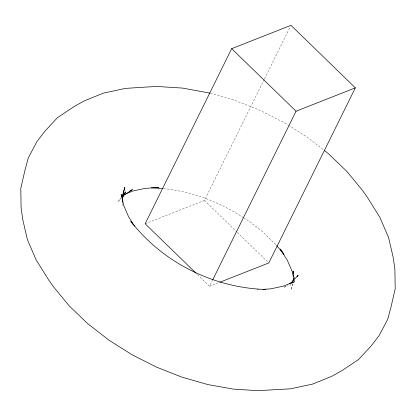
<?xml version="1.0" encoding="UTF-8"?>
<svg xmlns="http://www.w3.org/2000/svg" width="416" height="416" viewBox="0 0 416 416"><rect width="100%" height="100%" fill="white"/><g stroke="black" fill="none" stroke-linecap="round" stroke-linejoin="round"><path stroke-width="0.31" stroke-dasharray="2.08 1.56" d="M292.625 283.858L291.231 289.89L292.9 283.691M145.142 223.772L204.433 200.418L264.228 79.425M264.519 78.842L290.394 26.489M197.475 274.602L209.518 286.302L212.394 280.483M291.299 283.67L290.404 285.355L291.574 283.832M121.311 197.428L117.806 201.989L121.196 198.318M286.146 285.906L283.556 287.633L288.423 284.903M209.518 286.302L219.097 282.526M258.424 289.65L257.13 289.734L259.641 289.645M163.608 188.583C191.87 191.485 219.248 201.859 242.996 217.344M210.496 93.309L233.87 99.986L259.428 110.053L284.086 122.548L287.851 124.93M288.392 125.268L307.226 137.171L323.279 149.656M243.542 217.688L248.986 221.13L262.87 231.93L276.255 245.102M204.433 200.418L236.85 231.91M237.312 232.362L268.804 262.948M294.284 280.389L294.856 282.854L294.497 280.368M122.481 203.684L122.746 205.551"/><path stroke-width="0.62" d="M122.429 195.993L124.769 187.32L122.684 196.368L122.777 202.498M219.7 282.292L268.804 262.948L355.342 87.859L290.966 25.329L231.681 48.677L145.142 223.772L196.087 273.255M212.68 279.9L296.052 111.207L355.342 87.859M122.621 197.465L125.596 191.854L124.426 193.378M292.193 281.986L294.57 277.498M297.024 276.739L298.194 275.22L291.84 282.1L289.25 283.832M122.465 196.945L124.16 195.109L132.444 189.576L129.199 191.396M291.668 283.088L293.831 281.876L283.078 286.218L270.743 288.86L262.964 289.359M123.963 194.61L132.922 190.991L145.257 188.349L158.87 187.476L153.218 187.678M263.411 289.51L265.299 289.442C213.543 287.851 162.5 262.34 130.811 221.281L132.922 224.25M151.346 187.808L162.963 188.542M209.877 93.132L182.562 88.083L158.075 86.538L149.906 86.824L125.544 88.384L103.47 93.106L84.24 100.88L73.965 106.642L57.429 117.686L44.736 131.43L36.946 141.565L28.304 157.877L24.965 170.264L20.8 188.328L21.107 207.912L22.797 219.736L27.388 239.585L36.161 259.943L48.906 280.306L53.836 287.232L69.243 305.906L87.708 323.653L108.774 340.038L131.914 354.661L156.572 367.156L182.13 377.224L207.969 384.602L233.438 389.126L257.925 390.671L290.456 388.825L312.53 384.103L331.76 376.329L342.035 370.568L358.571 359.523L371.264 345.779L379.054 335.644L387.696 319.332L391.035 306.946L395.2 288.881L394.893 269.298L393.203 257.473L388.612 237.624L379.839 217.266L367.094 196.903L362.164 189.977L346.757 171.304L328.292 153.556L324.282 150.436M231.681 48.677L296.052 111.207M276.661 245.591L283.972 254.452M283.431 253.453L280.259 249.002L287.383 260.385L292.287 271.762L293.431 276.692M134.384 226.039L128.617 216.824L123.713 205.447L121.144 194.355L121.503 196.841M293.519 273.525L293.166 271.034L293.316 280.842"/></g></svg>
